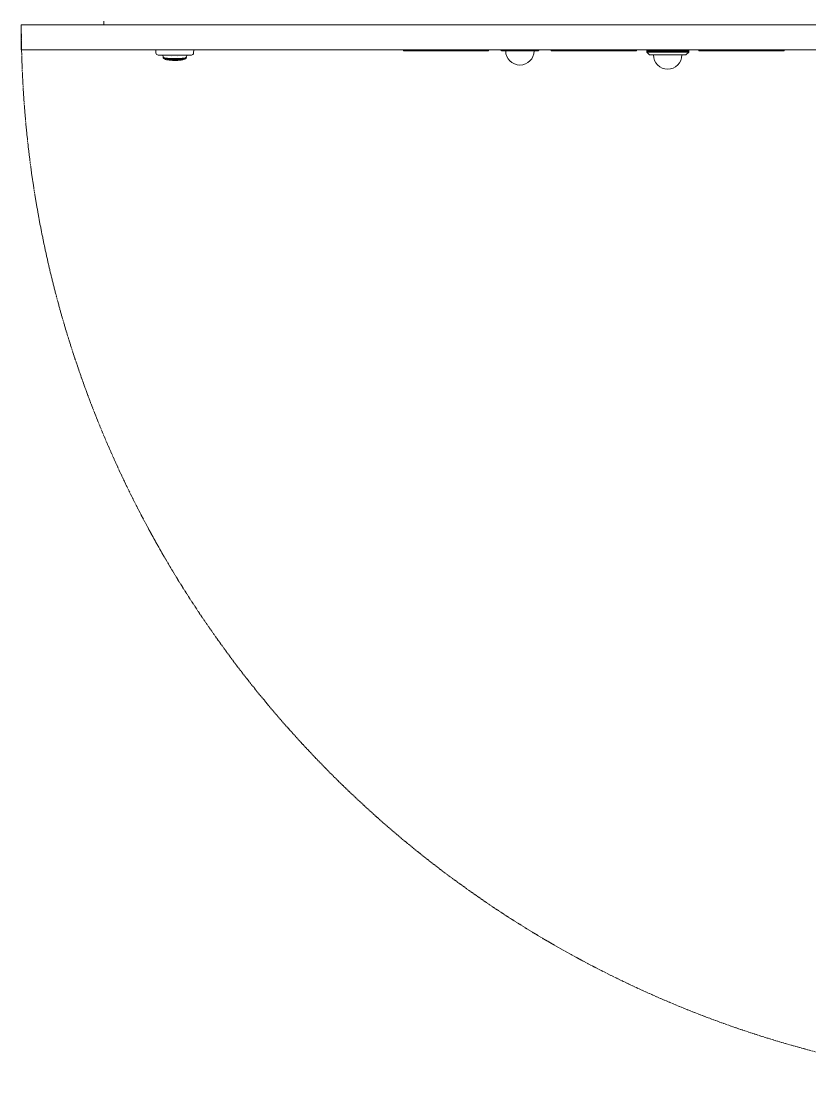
# Model space of a CAD drawing. Header units: millimetres. Extents: x 0 to 10092, y 0 to 7128.
# Drawn here: x 2822 to 3515, y 4249 to 5186 of the extents above; entities that cross this region are included whole.
import ezdxf

# ---------------------------------------------------------------- set-up
doc = ezdxf.new("R2010")
doc.units = ezdxf.units.MM
doc.header["$LTSCALE"] = 12
doc.linetypes.add('DASHED', pattern=[0.2067, 0.1654, -0.0413])
doc.layers.add('가시적인 것(ISO)', color=3, linetype='Continuous', lineweight=5, true_color=0x00ff00)
doc.layers.add('스케치 형상(ISO)', color=3, linetype='Continuous', lineweight=5, true_color=0x00ff00)

msp = doc.modelspace()

# ---------------------------------------------------------------- linework, layer by layer
at = {"layer": '가시적인 것(ISO)'}
for p, q in [((2821.517, 5182.586), (2821.517, 5160.586)), ((2821.517, 5182.586), (3755.017, 5182.586)), ((2894.217, 5185.586), (2894.217, 5182.586)), ((3755.017, 5160.586), (2821.517, 5160.586)), ((2939.917, 5160.586), (2939.94, 5157.869)), ((2973.117, 5160.586), (2973.093, 5157.869)), ((3157.517, 5159.986), (3157.517, 5160.586)), ((3232.517, 5159.986), (3232.517, 5160.586)), ((3244.017, 5159.586), (3243.017, 5160.586)), ((3276.017, 5159.586), (3277.017, 5160.586)), ((3287.517, 5159.986), (3287.517, 5160.586)), ((3362.517, 5159.986), (3362.517, 5160.586)), ((3371.517, 5160.586), (3371.517, 5158.486)), ((3371.52, 5160.586), (3371.52, 5158.486)), ((3371.53, 5160.586), (3371.53, 5158.486)), ((3371.545, 5160.586), (3371.545, 5158.486)), ((3371.566, 5160.586), (3371.566, 5158.486)), ((3371.592, 5160.586), (3371.592, 5158.486)), ((3371.624, 5160.586), (3371.624, 5158.486)), ((3371.662, 5160.586), (3371.662, 5158.486)), ((3371.705, 5160.586), (3371.705, 5158.486)), ((3371.754, 5160.586), (3371.754, 5158.486)), ((3371.808, 5160.586), (3371.808, 5158.486)), ((3371.868, 5160.586), (3371.868, 5158.486)), ((3371.933, 5160.586), (3371.933, 5158.486)), ((3372.004, 5160.586), (3372.004, 5158.486)), ((3372.08, 5160.586), (3372.08, 5158.486)), ((3372.162, 5160.586), (3372.162, 5158.486)), ((3372.249, 5160.586), (3372.249, 5158.486)), ((3372.342, 5160.586), (3372.342, 5158.486)), ((3372.44, 5160.586), (3372.44, 5158.486)), ((3372.544, 5160.586), (3372.544, 5158.486)), ((3372.652, 5160.586), (3372.652, 5158.486)), ((3372.766, 5160.586), (3372.766, 5158.486)), ((3372.886, 5160.586), (3372.886, 5158.486)), ((3373.01, 5160.586), (3373.01, 5158.486)), ((3373.14, 5160.586), (3373.14, 5158.486)), ((3373.275, 5160.586), (3373.275, 5158.486)), ((3373.415, 5160.586), (3373.415, 5158.486)), ((3373.56, 5160.586), (3373.56, 5158.486)), ((3373.71, 5160.586), (3373.71, 5158.486)), ((3373.865, 5160.586), (3373.865, 5158.486)), ((3374.024, 5160.586), (3374.024, 5158.486)), ((3374.189, 5160.586), (3374.189, 5158.486)), ((3374.359, 5160.586), (3374.359, 5158.486)), ((3374.533, 5160.586), (3374.533, 5158.486)), ((3374.712, 5160.586), (3374.712, 5158.486)), ((3374.896, 5160.586), (3374.896, 5158.486)), ((3375.084, 5160.586), (3375.084, 5158.486)), ((3375.277, 5160.586), (3375.277, 5158.486)), ((3375.475, 5160.586), (3375.475, 5158.486)), ((3375.676, 5160.586), (3375.676, 5158.486)), ((3375.883, 5160.586), (3375.883, 5158.486)), ((3376.093, 5160.586), (3376.093, 5158.486)), ((3376.308, 5160.586), (3376.308, 5158.486)), ((3376.527, 5160.586), (3376.527, 5158.486)), ((3376.75, 5160.586), (3376.75, 5158.486)), ((3376.977, 5160.586), (3376.977, 5158.486)), ((3377.208, 5160.586), (3377.208, 5158.486)), ((3377.443, 5160.586), (3377.443, 5158.486)), ((3377.681, 5160.586), (3377.681, 5158.486)), ((3377.924, 5160.586), (3377.924, 5158.486)), ((3378.17, 5160.586), (3378.17, 5158.486)), ((3378.42, 5160.586), (3378.42, 5158.486)), ((3378.673, 5160.586), (3378.673, 5158.486)), ((3378.93, 5160.586), (3378.93, 5158.486)), ((3379.186, 5158.486), (3379.186, 5160.586)), ((3379.19, 5160.586), (3379.19, 5158.486)), ((3379.445, 5158.486), (3379.445, 5160.586)), ((3379.454, 5160.586), (3379.454, 5158.486)), ((3379.707, 5158.486), (3379.707, 5160.586)), ((3379.72, 5160.586), (3379.72, 5158.486)), ((3379.972, 5158.486), (3379.972, 5160.586)), ((3379.99, 5160.586), (3379.99, 5158.486)), ((3380.24, 5158.486), (3380.24, 5160.586)), ((3380.263, 5160.586), (3380.263, 5158.486)), ((3380.511, 5158.486), (3380.511, 5160.586)), ((3380.539, 5160.586), (3380.539, 5158.486)), ((3380.785, 5158.486), (3380.785, 5160.586)), ((3380.817, 5160.586), (3380.817, 5158.486)), ((3381.062, 5158.486), (3381.062, 5160.586)), ((3381.099, 5160.586), (3381.099, 5158.486)), ((3381.342, 5158.486), (3381.342, 5160.586)), ((3381.383, 5160.586), (3381.383, 5158.486)), ((3381.624, 5158.486), (3381.624, 5160.586)), ((3381.67, 5160.586), (3381.67, 5158.486)), ((3381.909, 5158.486), (3381.909, 5160.586)), ((3381.959, 5160.586), (3381.959, 5158.486)), ((3382.196, 5158.486), (3382.196, 5160.586)), ((3382.251, 5160.586), (3382.251, 5158.486)), ((3382.486, 5158.486), (3382.486, 5160.586)), ((3382.546, 5160.586), (3382.546, 5158.486)), ((3382.778, 5158.486), (3382.778, 5160.586)), ((3382.842, 5160.586), (3382.842, 5158.486)), ((3383.072, 5158.486), (3383.072, 5160.586)), ((3383.141, 5160.586), (3383.141, 5158.486)), ((3383.369, 5158.486), (3383.369, 5160.586)), ((3383.442, 5160.586), (3383.442, 5158.486)), ((3383.667, 5158.486), (3383.667, 5160.586)), ((3383.744, 5160.586), (3383.744, 5158.486)), ((3383.967, 5158.486), (3383.967, 5160.586)), ((3384.049, 5160.586), (3384.049, 5158.486)), ((3384.269, 5158.486), (3384.269, 5160.586)), ((3384.356, 5160.586), (3384.356, 5158.486)), ((3384.573, 5158.486), (3384.573, 5160.586)), ((3384.664, 5160.586), (3384.664, 5158.486)), ((3384.879, 5158.486), (3384.879, 5160.586)), ((3384.974, 5160.586), (3384.974, 5158.486)), ((3385.186, 5158.486), (3385.186, 5160.586)), ((3385.285, 5160.586), (3385.285, 5158.486)), ((3385.494, 5158.486), (3385.494, 5160.586)), ((3385.598, 5160.586), (3385.598, 5158.486)), ((3385.804, 5158.486), (3385.804, 5160.586)), ((3385.912, 5160.586), (3385.912, 5158.486)), ((3386.115, 5158.486), (3386.115, 5160.586)), ((3386.228, 5160.586), (3386.228, 5158.486)), ((3386.428, 5158.486), (3386.428, 5160.586)), ((3386.544, 5160.586), (3386.544, 5158.486)), ((3386.741, 5158.486), (3386.741, 5160.586)), ((3386.862, 5160.586), (3386.862, 5158.486)), ((3387.056, 5158.486), (3387.056, 5160.586)), ((3387.181, 5160.586), (3387.181, 5158.486)), ((3387.371, 5158.486), (3387.371, 5160.586)), ((3387.5, 5160.586), (3387.5, 5158.486)), ((3387.687, 5158.486), (3387.687, 5160.586)), ((3387.82, 5160.586), (3387.82, 5158.486)), ((3388.004, 5158.486), (3388.004, 5160.586)), ((3388.141, 5160.586), (3388.141, 5158.486)), ((3388.322, 5158.486), (3388.322, 5160.586)), ((3388.463, 5160.586), (3388.463, 5158.486)), ((3388.64, 5158.486), (3388.64, 5160.586)), ((3388.785, 5160.586), (3388.785, 5158.486)), ((3388.958, 5158.486), (3388.958, 5160.586)), ((3389.107, 5160.586), (3389.107, 5158.486)), ((3389.277, 5158.486), (3389.277, 5160.586)), ((3389.43, 5160.586), (3389.43, 5158.486)), ((3389.596, 5158.486), (3389.596, 5160.586)), ((3389.752, 5160.586), (3389.752, 5158.486)), ((3389.915, 5158.486), (3389.915, 5160.586)), ((3390.075, 5160.586), (3390.075, 5158.486)), ((3390.234, 5158.486), (3390.234, 5160.586)), ((3390.398, 5160.586), (3390.398, 5158.486)), ((3390.553, 5158.486), (3390.553, 5160.586)), ((3390.721, 5160.586), (3390.721, 5158.486)), ((3390.872, 5158.486), (3390.872, 5160.586)), ((3391.043, 5160.586), (3391.043, 5158.486)), ((3391.191, 5158.486), (3391.191, 5160.586)), ((3391.366, 5160.586), (3391.366, 5158.486)), ((3391.509, 5158.486), (3391.509, 5160.586)), ((3391.687, 5160.586), (3391.687, 5158.486)), ((3391.827, 5158.486), (3391.827, 5160.586)), ((3392.009, 5160.586), (3392.009, 5158.486)), ((3392.144, 5158.486), (3392.144, 5160.586)), ((3392.329, 5160.586), (3392.329, 5158.486)), ((3392.461, 5158.486), (3392.461, 5160.586)), ((3392.649, 5160.586), (3392.649, 5158.486)), ((3392.777, 5158.486), (3392.777, 5160.586)), ((3392.969, 5160.586), (3392.969, 5158.486)), ((3393.092, 5158.486), (3393.092, 5160.586)), ((3393.287, 5160.586), (3393.287, 5158.486)), ((3393.406, 5158.486), (3393.406, 5160.586)), ((3393.604, 5160.586), (3393.604, 5158.486)), ((3393.719, 5158.486), (3393.719, 5160.586)), ((3393.92, 5160.586), (3393.92, 5158.486)), ((3394.031, 5158.486), (3394.031, 5160.586)), ((3394.235, 5160.586), (3394.235, 5158.486)), ((3394.342, 5158.486), (3394.342, 5160.586)), ((3394.549, 5160.586), (3394.549, 5158.486)), ((3394.651, 5158.486), (3394.651, 5160.586)), ((3394.861, 5160.586), (3394.861, 5158.486)), ((3394.959, 5158.486), (3394.959, 5160.586)), ((3395.172, 5160.586), (3395.172, 5158.486)), ((3395.266, 5158.486), (3395.266, 5160.586)), ((3395.482, 5160.586), (3395.482, 5158.486)), ((3395.571, 5158.486), (3395.571, 5160.586)), ((3395.789, 5160.586), (3395.789, 5158.486)), ((3395.874, 5158.486), (3395.874, 5160.586)), ((3396.095, 5160.586), (3396.095, 5158.486)), ((3396.175, 5158.486), (3396.175, 5160.586)), ((3396.399, 5160.586), (3396.399, 5158.486)), ((3396.475, 5158.486), (3396.475, 5160.586)), ((3396.701, 5160.586), (3396.701, 5158.486)), ((3396.773, 5158.486), (3396.773, 5160.586)), ((3397.001, 5160.586), (3397.001, 5158.486)), ((3397.068, 5158.486), (3397.068, 5160.586)), ((3397.299, 5160.586), (3397.299, 5158.486)), ((3397.361, 5158.486), (3397.361, 5160.586)), ((3397.595, 5160.586), (3397.595, 5158.486)), ((3397.653, 5158.486), (3397.653, 5160.586)), ((3397.888, 5160.586), (3397.888, 5158.486)), ((3397.941, 5158.486), (3397.941, 5160.586)), ((3398.179, 5160.586), (3398.179, 5158.486)), ((3398.228, 5158.486), (3398.228, 5160.586)), ((3398.468, 5160.586), (3398.468, 5158.486)), ((3398.512, 5158.486), (3398.512, 5160.586)), ((3398.754, 5160.586), (3398.754, 5158.486)), ((3398.793, 5158.486), (3398.793, 5160.586)), ((3399.037, 5160.586), (3399.037, 5158.486)), ((3399.072, 5158.486), (3399.072, 5160.586)), ((3399.317, 5160.586), (3399.317, 5158.486)), ((3399.348, 5158.486), (3399.348, 5160.586)), ((3399.595, 5160.586), (3399.595, 5158.486)), ((3399.621, 5158.486), (3399.621, 5160.586)), ((3399.87, 5160.586), (3399.87, 5158.486)), ((3399.891, 5158.486), (3399.891, 5160.586)), ((3400.142, 5160.586), (3400.142, 5158.486)), ((3400.158, 5158.486), (3400.158, 5160.586)), ((3400.41, 5160.586), (3400.41, 5158.486)), ((3400.422, 5158.486), (3400.422, 5160.586)), ((3400.676, 5160.586), (3400.676, 5158.486)), ((3400.683, 5158.486), (3400.683, 5160.586)), ((3400.938, 5160.586), (3400.938, 5158.486)), ((3400.94, 5158.486), (3400.94, 5160.586)), ((3401.197, 5160.586), (3401.197, 5158.486)), ((3401.452, 5160.586), (3401.452, 5158.486)), ((3401.705, 5160.586), (3401.705, 5158.486)), ((3401.953, 5160.586), (3401.953, 5158.486)), ((3402.198, 5160.586), (3402.198, 5158.486)), ((3402.439, 5160.586), (3402.439, 5158.486)), ((3402.676, 5160.586), (3402.676, 5158.486)), ((3402.91, 5160.586), (3402.91, 5158.486)), ((3403.139, 5160.586), (3403.139, 5158.486)), ((3403.365, 5160.586), (3403.365, 5158.486)), ((3403.587, 5160.586), (3403.587, 5158.486)), ((3403.804, 5160.586), (3403.804, 5158.486)), ((3404.017, 5160.586), (3404.017, 5158.486)), ((3404.226, 5160.586), (3404.226, 5158.486)), ((3404.431, 5160.586), (3404.431, 5158.486)), ((3404.631, 5160.586), (3404.631, 5158.486)), ((3404.827, 5160.586), (3404.827, 5158.486)), ((3405.018, 5160.586), (3405.018, 5158.486)), ((3405.204, 5160.586), (3405.204, 5158.486)), ((3405.386, 5160.586), (3405.386, 5158.486)), ((3405.564, 5160.586), (3405.564, 5158.486)), ((3405.736, 5160.586), (3405.736, 5158.486)), ((3405.904, 5160.586), (3405.904, 5158.486)), ((3406.067, 5160.586), (3406.067, 5158.486)), ((3406.225, 5160.586), (3406.225, 5158.486)), ((3406.379, 5160.586), (3406.379, 5158.486)), ((3406.527, 5160.586), (3406.527, 5158.486)), ((3406.67, 5160.586), (3406.67, 5158.486)), ((3406.808, 5160.586), (3406.808, 5158.486)), ((3406.941, 5160.586), (3406.941, 5158.486)), ((3407.069, 5160.586), (3407.069, 5158.486)), ((3407.191, 5160.586), (3407.191, 5158.486)), ((3407.309, 5160.586), (3407.309, 5158.486)), ((3407.421, 5160.586), (3407.421, 5158.486)), ((3407.528, 5160.586), (3407.528, 5158.486)), ((3407.629, 5160.586), (3407.629, 5158.486)), ((3407.725, 5160.586), (3407.725, 5158.486)), ((3407.816, 5160.586), (3407.816, 5158.486)), ((3407.901, 5160.586), (3407.901, 5158.486)), ((3407.981, 5160.586), (3407.981, 5158.486)), ((3408.055, 5160.586), (3408.055, 5158.486)), ((3408.124, 5160.586), (3408.124, 5158.486)), ((3408.188, 5160.586), (3408.188, 5158.486)), ((3408.246, 5160.586), (3408.246, 5158.486)), ((3408.298, 5160.586), (3408.298, 5158.486)), ((3408.345, 5160.586), (3408.345, 5158.486)), ((3408.386, 5160.586), (3408.386, 5158.486)), ((3408.421, 5160.586), (3408.421, 5158.486)), ((3408.451, 5160.586), (3408.451, 5158.486)), ((3408.475, 5160.586), (3408.475, 5158.486)), ((3408.494, 5160.586), (3408.494, 5158.486)), ((3408.507, 5160.586), (3408.507, 5158.486)), ((3408.515, 5160.586), (3408.515, 5158.486)), ((3408.516, 5160.586), (3408.516, 5158.486)), ((3417.517, 5159.986), (3417.517, 5160.586)), ((3492.517, 5159.986), (3492.517, 5160.586)), ((2941.94, 5155.886), (2971.093, 5155.886)), ((2946.017, 5155.462), (2946.017, 5155.886)), ((2946.017, 5155.251), (2946.017, 5155.462)), ((2951.979, 5152.915), (2950.068, 5152.915)), ((2955.072, 5152.71), (2950.482, 5152.71)), ((2955.517, 5152.505), (2950.896, 5152.505)), ((2955.961, 5152.3), (2951.31, 5152.3)), ((2956.405, 5152.095), (2951.724, 5152.095)), ((2960.895, 5151.89), (2952.138, 5151.89)), ((2960.48, 5151.685), (2952.553, 5151.685)), ((2960.07, 5151.481), (2952.963, 5151.481)), ((2954.017, 5154.692), (2954.017, 5154.692)), ((2958.999, 5151.278), (2954.034, 5151.278)), ((2955.405, 5152.755), (2955.405, 5152.794)), ((2955.546, 5152.792), (2955.628, 5152.755)), ((2955.628, 5152.755), (2955.85, 5152.652)), ((2955.85, 5152.55), (2955.85, 5152.652)), ((2955.85, 5152.652), (2956.072, 5152.55)), ((2956.072, 5152.55), (2956.293, 5152.448)), ((2956.294, 5152.345), (2956.293, 5152.448)), ((2956.293, 5152.448), (2956.516, 5152.345)), ((2956.517, 5152.345), (2956.74, 5152.448)), ((2961.309, 5152.095), (2956.628, 5152.095)), ((2956.739, 5152.345), (2956.74, 5152.448)), ((2956.74, 5152.448), (2956.961, 5152.55)), ((2956.961, 5152.55), (2957.183, 5152.652)), ((2961.723, 5152.3), (2957.072, 5152.3)), ((2957.183, 5152.652), (2957.405, 5152.755)), ((2957.183, 5152.55), (2957.183, 5152.652)), ((2957.405, 5152.755), (2957.487, 5152.792)), ((2962.137, 5152.505), (2957.517, 5152.505)), ((2957.628, 5152.755), (2957.628, 5152.794)), ((2962.551, 5152.71), (2957.961, 5152.71)), ((2959.017, 5154.692), (2959.017, 5154.692)), ((2962.965, 5152.915), (2961.054, 5152.915)), ((2967.017, 5155.462), (2967.017, 5155.886)), ((2967.017, 5155.462), (2967.017, 5155.251)), ((3232.017, 5159.486), (3158.017, 5159.486)), ((3276.017, 5159.586), (3244.017, 5159.586)), ((3362.017, 5159.486), (3288.017, 5159.486)), ((3371.52, 5158.486), (3371.517, 5158.486)), ((3371.517, 5158.486), (3371.517, 5158.486)), ((3374.017, 5155.986), (3371.517, 5158.486)), ((3371.53, 5158.486), (3371.52, 5158.486)), ((3371.545, 5158.486), (3371.53, 5158.486)), ((3371.566, 5158.486), (3371.545, 5158.486)), ((3371.592, 5158.486), (3371.566, 5158.486)), ((3371.624, 5158.486), (3371.592, 5158.486)), ((3371.662, 5158.486), (3371.624, 5158.486)), ((3371.705, 5158.486), (3371.662, 5158.486)), ((3371.754, 5158.486), (3371.705, 5158.486)), ((3371.808, 5158.486), (3371.754, 5158.486)), ((3371.868, 5158.486), (3371.808, 5158.486)), ((3371.933, 5158.486), (3371.868, 5158.486)), ((3372.004, 5158.486), (3371.933, 5158.486)), ((3372.08, 5158.486), (3372.004, 5158.486)), ((3372.162, 5158.486), (3372.08, 5158.486)), ((3372.249, 5158.486), (3372.162, 5158.486)), ((3372.342, 5158.486), (3372.249, 5158.486)), ((3372.44, 5158.486), (3372.342, 5158.486)), ((3372.544, 5158.486), (3372.44, 5158.486)), ((3372.652, 5158.486), (3372.544, 5158.486)), ((3372.766, 5158.486), (3372.652, 5158.486)), ((3372.886, 5158.486), (3372.766, 5158.486)), ((3373.01, 5158.486), (3372.886, 5158.486)), ((3373.14, 5158.486), (3373.01, 5158.486)), ((3373.275, 5158.486), (3373.14, 5158.486)), ((3373.415, 5158.486), (3373.275, 5158.486)), ((3373.56, 5158.486), (3373.415, 5158.486)), ((3373.71, 5158.486), (3373.56, 5158.486)), ((3373.865, 5158.486), (3373.71, 5158.486)), ((3374.024, 5158.486), (3373.865, 5158.486)), ((3406.017, 5155.986), (3374.017, 5155.986)), ((3374.189, 5158.486), (3374.024, 5158.486)), ((3374.359, 5158.486), (3374.189, 5158.486)), ((3374.533, 5158.486), (3374.359, 5158.486)), ((3374.712, 5158.486), (3374.533, 5158.486)), ((3374.896, 5158.486), (3374.712, 5158.486)), ((3375.084, 5158.486), (3374.896, 5158.486)), ((3375.277, 5158.486), (3375.084, 5158.486)), ((3375.475, 5158.486), (3375.277, 5158.486)), ((3375.676, 5158.486), (3375.475, 5158.486)), ((3375.883, 5158.486), (3375.676, 5158.486)), ((3376.093, 5158.486), (3375.883, 5158.486)), ((3376.308, 5158.486), (3376.093, 5158.486)), ((3376.527, 5158.486), (3376.308, 5158.486)), ((3376.75, 5158.486), (3376.527, 5158.486)), ((3376.977, 5158.486), (3376.75, 5158.486)), ((3377.208, 5158.486), (3376.977, 5158.486)), ((3377.443, 5158.486), (3377.208, 5158.486)), ((3377.681, 5158.486), (3377.443, 5158.486)), ((3377.924, 5158.486), (3377.681, 5158.486)), ((3378.17, 5158.486), (3377.924, 5158.486)), ((3378.42, 5158.486), (3378.17, 5158.486)), ((3378.673, 5158.486), (3378.42, 5158.486)), ((3378.93, 5158.486), (3378.673, 5158.486)), ((3379.19, 5158.486), (3378.93, 5158.486)), ((3379.454, 5158.486), (3379.19, 5158.486)), ((3379.72, 5158.486), (3379.454, 5158.486)), ((3379.99, 5158.486), (3379.72, 5158.486)), ((3380.263, 5158.486), (3379.99, 5158.486)), ((3380.539, 5158.486), (3380.263, 5158.486)), ((3380.817, 5158.486), (3380.539, 5158.486)), ((3381.099, 5158.486), (3380.817, 5158.486)), ((3381.383, 5158.486), (3381.099, 5158.486)), ((3381.67, 5158.486), (3381.383, 5158.486)), ((3381.959, 5158.486), (3381.67, 5158.486)), ((3382.251, 5158.486), (3381.959, 5158.486)), ((3382.546, 5158.486), (3382.251, 5158.486)), ((3382.842, 5158.486), (3382.546, 5158.486)), ((3383.141, 5158.486), (3382.842, 5158.486)), ((3383.442, 5158.486), (3383.141, 5158.486)), ((3383.744, 5158.486), (3383.442, 5158.486)), ((3384.049, 5158.486), (3383.744, 5158.486)), ((3384.356, 5158.486), (3384.049, 5158.486)), ((3384.664, 5158.486), (3384.356, 5158.486)), ((3384.974, 5158.486), (3384.664, 5158.486)), ((3385.285, 5158.486), (3384.974, 5158.486)), ((3385.598, 5158.486), (3385.285, 5158.486)), ((3385.912, 5158.486), (3385.598, 5158.486)), ((3386.228, 5158.486), (3385.912, 5158.486)), ((3386.544, 5158.486), (3386.228, 5158.486)), ((3386.862, 5158.486), (3386.544, 5158.486)), ((3387.181, 5158.486), (3386.862, 5158.486)), ((3387.5, 5158.486), (3387.181, 5158.486)), ((3387.82, 5158.486), (3387.5, 5158.486)), ((3388.141, 5158.486), (3387.82, 5158.486)), ((3388.463, 5158.486), (3388.141, 5158.486)), ((3388.785, 5158.486), (3388.463, 5158.486)), ((3389.107, 5158.486), (3388.785, 5158.486)), ((3389.43, 5158.486), (3389.107, 5158.486)), ((3389.752, 5158.486), (3389.43, 5158.486)), ((3390.075, 5158.486), (3389.752, 5158.486)), ((3390.398, 5158.486), (3390.075, 5158.486)), ((3390.721, 5158.486), (3390.398, 5158.486)), ((3391.043, 5158.486), (3390.721, 5158.486)), ((3391.366, 5158.486), (3391.043, 5158.486)), ((3391.687, 5158.486), (3391.366, 5158.486)), ((3392.009, 5158.486), (3391.687, 5158.486)), ((3392.329, 5158.486), (3392.009, 5158.486)), ((3392.649, 5158.486), (3392.329, 5158.486)), ((3392.969, 5158.486), (3392.649, 5158.486)), ((3393.287, 5158.486), (3392.969, 5158.486)), ((3393.604, 5158.486), (3393.287, 5158.486)), ((3393.92, 5158.486), (3393.604, 5158.486)), ((3394.235, 5158.486), (3393.92, 5158.486)), ((3394.549, 5158.486), (3394.235, 5158.486)), ((3394.861, 5158.486), (3394.549, 5158.486)), ((3395.172, 5158.486), (3394.861, 5158.486)), ((3395.482, 5158.486), (3395.172, 5158.486)), ((3395.789, 5158.486), (3395.482, 5158.486)), ((3396.095, 5158.486), (3395.789, 5158.486)), ((3396.399, 5158.486), (3396.095, 5158.486)), ((3396.701, 5158.486), (3396.399, 5158.486)), ((3397.001, 5158.486), (3396.701, 5158.486)), ((3397.299, 5158.486), (3397.001, 5158.486)), ((3397.595, 5158.486), (3397.299, 5158.486)), ((3397.888, 5158.486), (3397.595, 5158.486)), ((3398.179, 5158.486), (3397.888, 5158.486)), ((3398.468, 5158.486), (3398.179, 5158.486)), ((3398.754, 5158.486), (3398.468, 5158.486)), ((3399.037, 5158.486), (3398.754, 5158.486)), ((3399.317, 5158.486), (3399.037, 5158.486)), ((3399.595, 5158.486), (3399.317, 5158.486)), ((3399.87, 5158.486), (3399.595, 5158.486)), ((3400.142, 5158.486), (3399.87, 5158.486)), ((3400.41, 5158.486), (3400.142, 5158.486)), ((3400.676, 5158.486), (3400.41, 5158.486)), ((3400.938, 5158.486), (3400.676, 5158.486)), ((3401.197, 5158.486), (3400.938, 5158.486)), ((3401.452, 5158.486), (3401.197, 5158.486)), ((3401.705, 5158.486), (3401.452, 5158.486)), ((3401.953, 5158.486), (3401.705, 5158.486)), ((3402.198, 5158.486), (3401.953, 5158.486)), ((3402.439, 5158.486), (3402.198, 5158.486)), ((3402.676, 5158.486), (3402.439, 5158.486)), ((3402.91, 5158.486), (3402.676, 5158.486)), ((3403.139, 5158.486), (3402.91, 5158.486)), ((3403.365, 5158.486), (3403.139, 5158.486)), ((3403.587, 5158.486), (3403.365, 5158.486)), ((3403.804, 5158.486), (3403.587, 5158.486)), ((3404.017, 5158.486), (3403.804, 5158.486)), ((3404.226, 5158.486), (3404.017, 5158.486)), ((3404.431, 5158.486), (3404.226, 5158.486)), ((3404.631, 5158.486), (3404.431, 5158.486)), ((3404.827, 5158.486), (3404.631, 5158.486)), ((3405.018, 5158.486), (3404.827, 5158.486)), ((3405.204, 5158.486), (3405.018, 5158.486)), ((3405.386, 5158.486), (3405.204, 5158.486)), ((3405.564, 5158.486), (3405.386, 5158.486)), ((3405.736, 5158.486), (3405.564, 5158.486)), ((3405.904, 5158.486), (3405.736, 5158.486)), ((3406.067, 5158.486), (3405.904, 5158.486)), ((3406.017, 5155.986), (3408.517, 5158.486)), ((3406.225, 5158.486), (3406.067, 5158.486)), ((3406.379, 5158.486), (3406.225, 5158.486)), ((3406.527, 5158.486), (3406.379, 5158.486)), ((3406.67, 5158.486), (3406.527, 5158.486)), ((3406.808, 5158.486), (3406.67, 5158.486)), ((3406.941, 5158.486), (3406.808, 5158.486)), ((3407.069, 5158.486), (3406.941, 5158.486)), ((3407.191, 5158.486), (3407.069, 5158.486)), ((3407.309, 5158.486), (3407.191, 5158.486)), ((3407.421, 5158.486), (3407.309, 5158.486)), ((3407.528, 5158.486), (3407.421, 5158.486)), ((3407.629, 5158.486), (3407.528, 5158.486)), ((3407.725, 5158.486), (3407.629, 5158.486)), ((3407.816, 5158.486), (3407.725, 5158.486)), ((3407.901, 5158.486), (3407.816, 5158.486)), ((3407.981, 5158.486), (3407.901, 5158.486)), ((3408.055, 5158.486), (3407.981, 5158.486)), ((3408.124, 5158.486), (3408.055, 5158.486)), ((3408.188, 5158.486), (3408.124, 5158.486)), ((3408.246, 5158.486), (3408.188, 5158.486)), ((3408.298, 5158.486), (3408.246, 5158.486)), ((3408.345, 5158.486), (3408.298, 5158.486)), ((3408.386, 5158.486), (3408.345, 5158.486)), ((3408.421, 5158.486), (3408.386, 5158.486)), ((3408.451, 5158.486), (3408.421, 5158.486)), ((3408.475, 5158.486), (3408.451, 5158.486)), ((3408.494, 5158.486), (3408.475, 5158.486)), ((3408.507, 5158.486), (3408.494, 5158.486)), ((3408.515, 5158.486), (3408.507, 5158.486)), ((3408.517, 5158.486), (3408.515, 5158.486)), ((3492.017, 5159.486), (3418.017, 5159.486))]:
    msp.add_line(p, q, dxfattribs=at)
for centre, radius, start, end in [((2941.94, 5157.886), 2, 180.5, 270), ((2948.017, 5155.251), 2, 180, 263.743805), ((2956.517, 5232.786), 80, 263.743805, 276.256195), ((2965.017, 5155.251), 2, 276.256195, 0), ((2971.093, 5157.886), 2, 270, 359.5), ((3158.017, 5159.986), 0.5, 180, 270), ((3232.017, 5159.986), 0.5, 270, 0), ((3260.017, 5159.586), 12.5, 180, 0), ((3288.017, 5159.986), 0.5, 180, 270), ((3362.017, 5159.986), 0.5, 270, 0), ((3390.017, 5155.986), 12.5, 180, 0), ((3418.017, 5159.986), 0.5, 180, 270), ((3492.017, 5159.986), 0.5, 270, 0)]:
    msp.add_arc(centre, radius, start, end, dxfattribs=at)
for centre, major_axis, ratio, start_param, end_param in [((2946.309, 5152.303), (0.069, -1.982), 0.00001, 3.4953459, 3.6763138), ((2956.517, 5153.537), (-8.705, 0), 0.2050626, 0.1621143, 1.0174809), ((2955.072, 5152.96), (0, 0.25), 0.4444444, 2.2604932, 4.0066341), ((2955.517, 5152.755), (0, 0.25), 0.4444444, 1.5707963, 4.7114932), ((2955.961, 5152.55), (0, 0.25), 0.4444444, 1.5707963, 4.7114932), ((2956.405, 5152.345), (0, 0.25), 0.4444444, 1.5707963, 4.7110469), ((2956.628, 5152.345), (0, 0.25), 0.4444444, 1.5721383, 4.712389), ((2957.072, 5152.55), (0, 0.25), 0.4444444, 1.5716921, 4.712389), ((2957.517, 5152.755), (0, 0.25), 0.4444444, 1.5716921, 4.712389), ((2957.961, 5152.96), (0, 0.25), 0.4444444, 2.2765512, 4.0226921), ((2956.517, 5153.537), (-8.705, 0), 0.2050626, 2.1241115, 2.9794784), ((2965.833, 5154.005), (0.949, 0.048), 0.9756815, 6.2002575, 6.2002697), ((2966.724, 5152.314), (0.069, 1.97), 0.00001, 5.7496068, 5.9315807)]:
    msp.add_ellipse(centre, major_axis=major_axis, ratio=ratio, start_param=start_param, end_param=end_param, dxfattribs=at)
for points in [[(2946.23, 5154.564), (2946.23, 5154.564), (2946.23, 5154.564), (2946.23, 5154.564)], [(2947.549, 5153.522), (2947.549, 5153.522), (2947.549, 5153.522), (2947.549, 5153.522)], [(2966.803, 5154.564), (2966.803, 5154.564), (2966.803, 5154.564), (2966.803, 5154.564)]]:
    msp.add_open_spline(points, degree=3, dxfattribs=at)
for points, knots in [([(2946.238, 5154.335), (2946.239, 5154.306), (2946.24, 5154.277), (2946.241, 5154.248), (2946.242, 5154.219), (2946.243, 5154.19), (2946.244, 5154.161)], [0.34256027, 0.34256027, 0.34256027, 0.34256027, 0.66666667, 0.66666667, 0.66666667, 1, 1, 1, 1]), ([(2966.782, 5153.976), (2966.773, 5153.704), (2966.679, 5153.441), (2966.41, 5153.022), (2966.238, 5152.859), (2965.723, 5152.476), (2965.332, 5152.295), (2964.142, 5151.877), (2963.208, 5151.667), (2961.209, 5151.368), (2960.163, 5151.264), (2958.084, 5151.145), (2957.032, 5151.121), (2954.998, 5151.144), (2953.99, 5151.189), (2952.112, 5151.34), (2951.219, 5151.447), (2949.625, 5151.718), (2948.912, 5151.884), (2947.691, 5152.286), (2947.189, 5152.511), (2946.513, 5153.133), (2946.267, 5153.527), (2946.251, 5153.976)], [0, 0, 0, 0, 0.1451518, 0.1451518, 0.2929076, 0.2929076, 0.5537524, 0.5537524, 0.9533821, 0.9533821, 1.2920071, 1.2920071, 1.6011436, 1.6011436, 1.9030083, 1.9030083, 2.2062808, 2.2062808, 2.5194214, 2.5194214, 2.8597329, 2.8597329, 3.0997584, 3.0997584, 3.0997584, 3.0997584]), ([(2950.068, 5152.915), (2950.045, 5152.915), (2950.023, 5152.919), (2949.98, 5152.933), (2949.96, 5152.943), (2949.925, 5152.97), (2949.909, 5152.986), (2949.882, 5153.022), (2949.871, 5153.042), (2949.862, 5153.064)], [0, 0, 0, 0, 0.006749835, 0.006749835, 0.013426872, 0.013426872, 0.020253509, 0.020253509, 0.027219284, 0.027219284, 0.027219284, 0.027219284]), ([(2950.482, 5152.71), (2950.459, 5152.71), (2950.437, 5152.714), (2950.395, 5152.728), (2950.375, 5152.738), (2950.339, 5152.765), (2950.323, 5152.781), (2950.295, 5152.818), (2950.284, 5152.84), (2950.268, 5152.879), (2950.263, 5152.897), (2950.259, 5152.915)], [0, 0, 0, 0, 0.006749835, 0.006749835, 0.013426872, 0.013426872, 0.020253509, 0.020253509, 0.027596609, 0.027596609, 0.033169106, 0.033169106, 0.033169106, 0.033169106]), ([(2950.896, 5152.505), (2950.874, 5152.505), (2950.851, 5152.509), (2950.809, 5152.523), (2950.789, 5152.533), (2950.753, 5152.56), (2950.737, 5152.576), (2950.709, 5152.613), (2950.698, 5152.634), (2950.682, 5152.674), (2950.677, 5152.692), (2950.673, 5152.71)], [0, 0, 0, 0, 0.006749835, 0.006749835, 0.013426872, 0.013426872, 0.020253509, 0.020253509, 0.027596609, 0.027596609, 0.033169106, 0.033169106, 0.033169106, 0.033169106]), ([(2951.31, 5152.3), (2951.288, 5152.3), (2951.265, 5152.304), (2951.223, 5152.318), (2951.203, 5152.328), (2951.167, 5152.355), (2951.151, 5152.371), (2951.123, 5152.408), (2951.112, 5152.43), (2951.096, 5152.469), (2951.091, 5152.487), (2951.087, 5152.505)], [0, 0, 0, 0, 0.006749835, 0.006749835, 0.013426872, 0.013426872, 0.020253509, 0.020253509, 0.027596609, 0.027596609, 0.033154335, 0.033154335, 0.033154335, 0.033154335]), ([(2951.724, 5152.095), (2951.702, 5152.095), (2951.679, 5152.099), (2951.637, 5152.113), (2951.617, 5152.123), (2951.581, 5152.15), (2951.565, 5152.166), (2951.538, 5152.203), (2951.526, 5152.225), (2951.511, 5152.264), (2951.505, 5152.282), (2951.502, 5152.3)], [0, 0, 0, 0, 0.006749732, 0.006749732, 0.013426774, 0.013426774, 0.020253411, 0.020253411, 0.027596512, 0.027596512, 0.033170572, 0.033170572, 0.033170572, 0.033170572]), ([(2952.138, 5151.89), (2952.116, 5151.89), (2952.093, 5151.894), (2952.051, 5151.908), (2952.031, 5151.918), (2951.995, 5151.945), (2951.979, 5151.961), (2951.952, 5151.998), (2951.94, 5152.019), (2951.925, 5152.059), (2951.92, 5152.077), (2951.916, 5152.095)], [0, 0, 0, 0, 0.006749835, 0.006749835, 0.013426873, 0.013426873, 0.020253511, 0.020253511, 0.027596616, 0.027596616, 0.033169074, 0.033169074, 0.033169074, 0.033169074]), ([(2952.553, 5151.685), (2952.53, 5151.685), (2952.508, 5151.689), (2952.465, 5151.703), (2952.445, 5151.713), (2952.41, 5151.74), (2952.394, 5151.756), (2952.366, 5151.793), (2952.355, 5151.814), (2952.339, 5151.854), (2952.334, 5151.872), (2952.33, 5151.89)], [0, 0, 0, 0, 0.006749835, 0.006749835, 0.013426873, 0.013426873, 0.020253511, 0.020253511, 0.027596616, 0.027596616, 0.033169074, 0.033169074, 0.033169074, 0.033169074]), ([(2952.963, 5151.481), (2952.941, 5151.481), (2952.918, 5151.485), (2952.877, 5151.499), (2952.857, 5151.51), (2952.821, 5151.536), (2952.805, 5151.552), (2952.778, 5151.589), (2952.767, 5151.61), (2952.752, 5151.649), (2952.747, 5151.667), (2952.744, 5151.685)], [0, 0, 0, 0, 0.006690701, 0.006690701, 0.013304948, 0.013304948, 0.020042406, 0.020042406, 0.027194509, 0.027194509, 0.032717869, 0.032717869, 0.032717869, 0.032717869]), ([(2953.692, 5151.284), (2953.705, 5151.289), (2953.718, 5151.299), (2953.73, 5151.313), (2953.743, 5151.327), (2953.756, 5151.345), (2953.769, 5151.367), (2953.77, 5151.369), (2953.772, 5151.372), (2953.773, 5151.374), (2953.785, 5151.394), (2953.797, 5151.417), (2953.809, 5151.441), (2953.815, 5151.454), (2953.822, 5151.468), (2953.829, 5151.481)], [0.0000001, 0.0000001, 0.0000001, 0.0000001, 0.25, 0.25, 0.25, 0.5, 0.5, 0.5, 0.53001235, 0.53001235, 0.53001235, 0.75, 0.75, 0.75, 0.86812168, 0.86812168, 0.86812168, 0.86812168]), ([(2954.034, 5151.278), (2953.924, 5151.278), (2953.815, 5151.28), (2953.701, 5151.283), (2953.697, 5151.283), (2953.692, 5151.284)], [-0.033079739, -0.033079739, -0.033079739, -0.033079739, 0, 0, 0.001418489, 0.001418489, 0.001418489, 0.001418489]), ([(2959.341, 5151.284), (2959.336, 5151.283), (2959.332, 5151.283), (2959.218, 5151.28), (2959.109, 5151.278), (2958.999, 5151.278)], [-0.284310849, -0.284310849, -0.284310849, -0.284310849, -0.282863216, -0.282863216, -0.249100163, -0.249100163, -0.249100163, -0.249100163]), ([(2959.204, 5151.481), (2959.211, 5151.469), (2959.217, 5151.456), (2959.223, 5151.444), (2959.236, 5151.417), (2959.25, 5151.391), (2959.263, 5151.369), (2959.276, 5151.347), (2959.289, 5151.329), (2959.302, 5151.314), (2959.315, 5151.3), (2959.328, 5151.289), (2959.341, 5151.284)], [0.13777902, 0.13777902, 0.13777902, 0.13777902, 0.25, 0.25, 0.25, 0.5, 0.5, 0.5, 0.75, 0.75, 0.75, 1, 1, 1, 1]), ([(2960.289, 5151.685), (2960.285, 5151.662), (2960.278, 5151.639), (2960.259, 5151.595), (2960.245, 5151.574), (2960.211, 5151.535), (2960.19, 5151.518), (2960.146, 5151.495), (2960.124, 5151.487), (2960.091, 5151.482), (2960.08, 5151.481), (2960.07, 5151.481)], [0.000336745, 0.000336745, 0.000336745, 0.000336745, 0.007326854, 0.007326854, 0.014971081, 0.014971081, 0.022999687, 0.022999687, 0.029899983, 0.029899983, 0.033035639, 0.033035639, 0.033035639, 0.033035639]), ([(2960.703, 5151.89), (2960.699, 5151.869), (2960.693, 5151.849), (2960.675, 5151.806), (2960.662, 5151.784), (2960.628, 5151.743), (2960.606, 5151.724), (2960.561, 5151.7), (2960.538, 5151.692), (2960.503, 5151.686), (2960.492, 5151.685), (2960.48, 5151.685)], [0.001083976, 0.001083976, 0.001083976, 0.001083976, 0.007410298, 0.007410298, 0.015192216, 0.015192216, 0.023670795, 0.023670795, 0.030763558, 0.030763558, 0.034233294, 0.034233294, 0.034233294, 0.034233294]), ([(2961.117, 5152.095), (2961.113, 5152.074), (2961.107, 5152.054), (2961.089, 5152.011), (2961.076, 5151.989), (2961.042, 5151.948), (2961.02, 5151.93), (2960.975, 5151.905), (2960.952, 5151.897), (2960.918, 5151.891), (2960.906, 5151.89), (2960.895, 5151.89)], [0.001083976, 0.001083976, 0.001083976, 0.001083976, 0.007410298, 0.007410298, 0.015192216, 0.015192216, 0.023670795, 0.023670795, 0.030763558, 0.030763558, 0.034233294, 0.034233294, 0.034233294, 0.034233294]), ([(2961.531, 5152.3), (2961.527, 5152.279), (2961.521, 5152.258), (2961.502, 5152.215), (2961.489, 5152.193), (2961.455, 5152.152), (2961.433, 5152.133), (2961.387, 5152.109), (2961.365, 5152.101), (2961.331, 5152.096), (2961.32, 5152.095), (2961.309, 5152.095)], [0.000878477, 0.000878477, 0.000878477, 0.000878477, 0.007395194, 0.007395194, 0.015212976, 0.015212976, 0.023668631, 0.023668631, 0.030739488, 0.030739488, 0.034028203, 0.034028203, 0.034028203, 0.034028203]), ([(2961.946, 5152.505), (2961.941, 5152.484), (2961.935, 5152.464), (2961.917, 5152.422), (2961.904, 5152.399), (2961.871, 5152.358), (2961.849, 5152.34), (2961.803, 5152.315), (2961.781, 5152.307), (2961.746, 5152.301), (2961.735, 5152.3), (2961.723, 5152.3)], [0.001098746, 0.001098746, 0.001098746, 0.001098746, 0.007410298, 0.007410298, 0.015192216, 0.015192216, 0.023670795, 0.023670795, 0.030763558, 0.030763558, 0.034233295, 0.034233295, 0.034233295, 0.034233295]), ([(2962.36, 5152.71), (2962.355, 5152.689), (2962.349, 5152.669), (2962.331, 5152.627), (2962.318, 5152.604), (2962.285, 5152.563), (2962.262, 5152.545), (2962.217, 5152.52), (2962.195, 5152.512), (2962.16, 5152.506), (2962.148, 5152.505), (2962.137, 5152.505)], [0.001083976, 0.001083976, 0.001083976, 0.001083976, 0.007410298, 0.007410298, 0.015192216, 0.015192216, 0.023670795, 0.023670795, 0.030763558, 0.030763558, 0.034233295, 0.034233295, 0.034233295, 0.034233295]), ([(2962.774, 5152.915), (2962.77, 5152.894), (2962.763, 5152.874), (2962.745, 5152.832), (2962.732, 5152.809), (2962.699, 5152.768), (2962.677, 5152.75), (2962.632, 5152.725), (2962.609, 5152.717), (2962.574, 5152.711), (2962.563, 5152.71), (2962.551, 5152.71)], [0.001083976, 0.001083976, 0.001083976, 0.001083976, 0.007410298, 0.007410298, 0.015192216, 0.015192216, 0.023670795, 0.023670795, 0.030763558, 0.030763558, 0.034233295, 0.034233295, 0.034233295, 0.034233295]), ([(2963.171, 5153.064), (2963.17, 5153.062), (2963.17, 5153.061), (2963.16, 5153.037), (2963.147, 5153.014), (2963.113, 5152.973), (2963.091, 5152.955), (2963.046, 5152.93), (2963.023, 5152.922), (2962.988, 5152.916), (2962.977, 5152.915), (2962.965, 5152.915)], [0.007027137, 0.007027137, 0.007027137, 0.007027137, 0.007410298, 0.007410298, 0.015192216, 0.015192216, 0.023670795, 0.023670795, 0.030763558, 0.030763558, 0.034233295, 0.034233295, 0.034233295, 0.034233295]), ([(2966.789, 5154.161), (2966.79, 5154.19), (2966.791, 5154.219), (2966.792, 5154.248), (2966.793, 5154.277), (2966.794, 5154.306), (2966.795, 5154.335)], [0, 0, 0, 0, 0.33333333, 0.33333333, 0.33333333, 0.65685249, 0.65685249, 0.65685249, 0.65685249])]:
    msp.add_open_spline(points, degree=3, knots=knots, dxfattribs=at)
at = {"layer": '스케치 형상(ISO)', "color": 6, "linetype": 'DASHED', "ltscale": 0.725362, "true_color": 0xff00ff}
msp.add_arc((3755.017, 5182.586), 933.5, 180, 270, dxfattribs=at)

doc.saveas('drawing.dxf')
